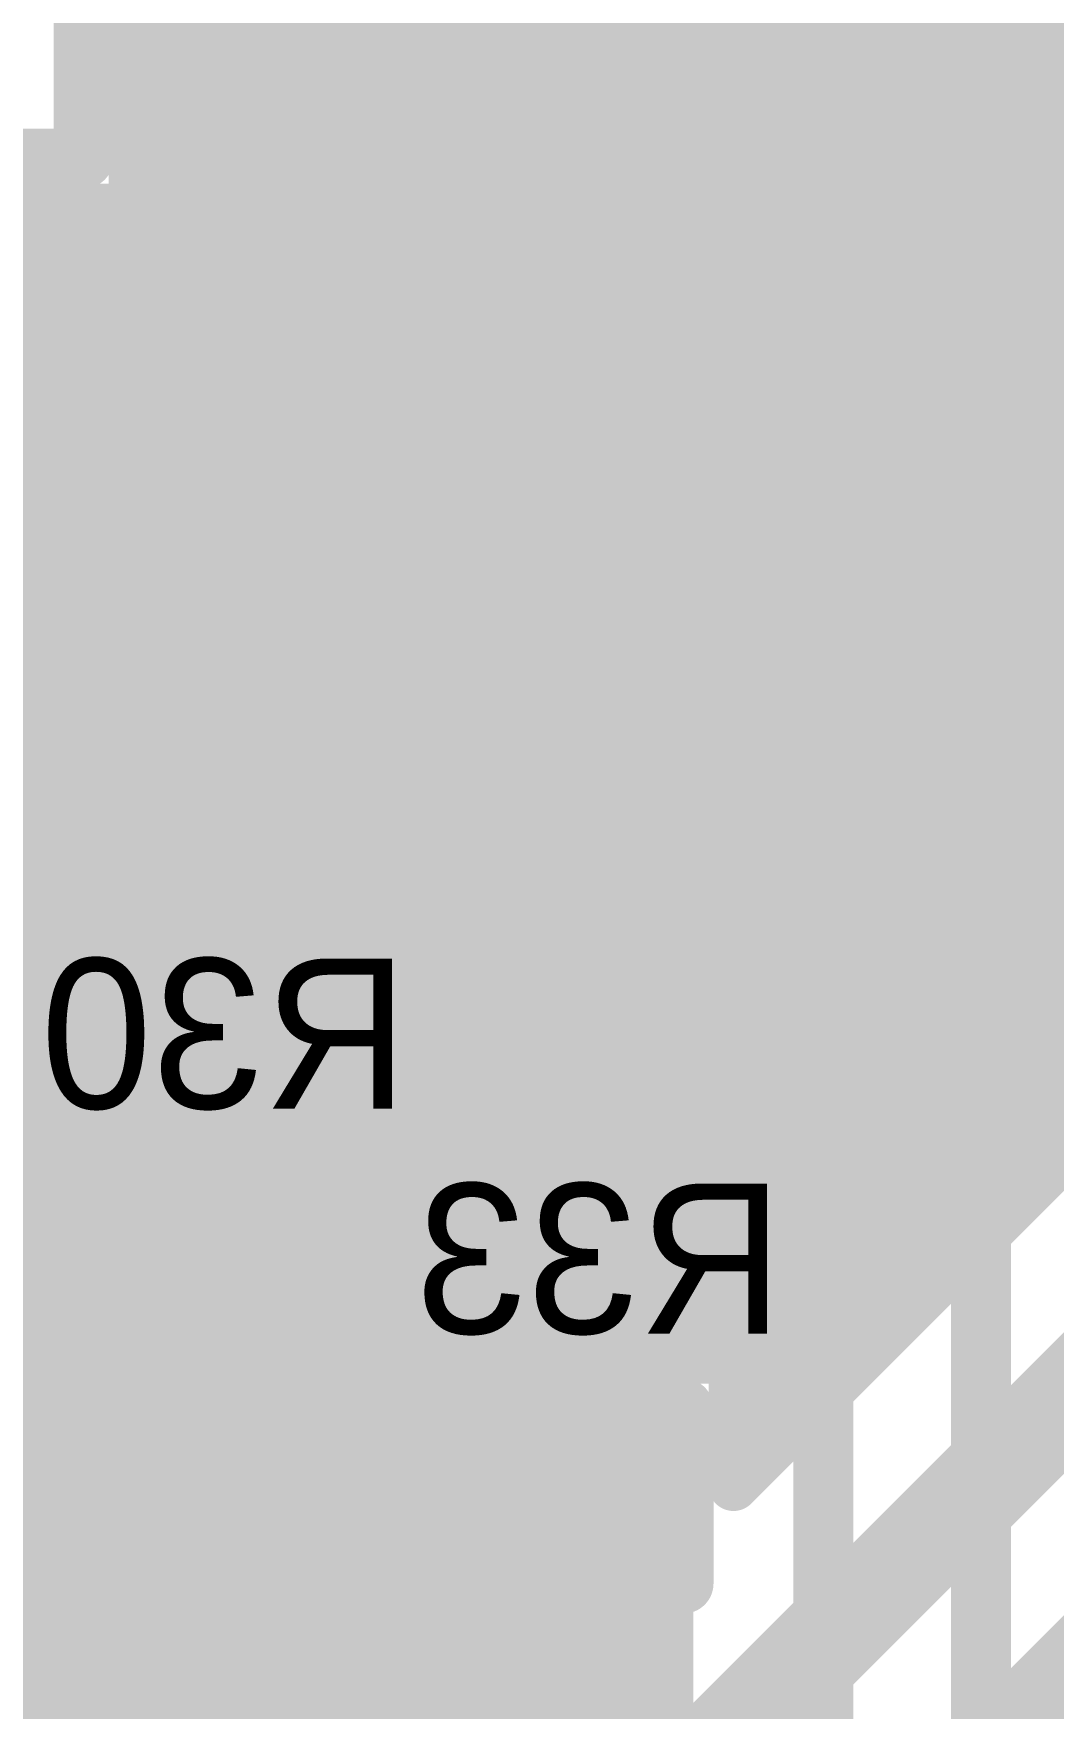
# Model space of a CAD drawing. Header units: millimetres. Extents: x 1.9 to 5.81, y 3 to 5.61.
# Drawn here: x 4.975 to 5.179, y 3.575 to 3.91 of the extents above; entities that cross this region are included whole.
import ezdxf

# ---------------------------------------------------------------- set-up
doc = ezdxf.new("R2010")
doc.units = ezdxf.units.MM
doc.header["$MEASUREMENT"] = 0
for name, color, linetype in [('BottomLayer', 5, 'Continuous'), ('BottomOverlay', 54, 'Continuous'), ('BottomPaste', 16, 'Continuous'), ('BottomSolder', 6, 'Continuous'), ('MultiLayer', 9, 'Continuous'), ('TopLayer', 1, 'Continuous'), ('TopOverlay', 2, 'Continuous'), ('TopPaste', 8, 'Continuous'), ('TopSolder', 216, 'Continuous')]:
    doc.layers.add(name, color=color, linetype=linetype)

msp = doc.modelspace()

# ---------------------------------------------------------------- linework, layer by layer
at = {"layer": 'BottomLayer'}
for points, const_width in [([(5.02, 3.726), (5.02, 3.99877)], 0.01), ([(5.03, 3.72559), (5.03, 3.99592)], 0.01), ([(5.04, 3.72213), (5.04, 3.995)], 0.01), ([(5.01, 3.726), (5.01, 3.99257)], 0.01), ([(5, 3.726), (5, 3.98257)], 0.01), ([(5.05, 3.71384), (5.05, 3.965)], 0.01), ([(5.06, 3.70384), (5.06, 3.965)], 0.01), ([(5.07, 3.69384), (5.07, 3.965)], 0.01), ([(5.08, 3.68384), (5.08, 3.965)], 0.01), ([(5.09, 3.67384), (5.09, 3.965)], 0.01), ([(5.1, 3.65781), (5.1, 3.965)], 0.01), ([(5.11, 3.645), (5.11, 3.965)], 0.01), ([(5.12, 3.6245), (5.12, 3.965)], 0.01), ([(5.13, 3.6345), (5.13, 3.965)], 0.01), ([(5.14, 3.6445), (5.14, 3.965)], 0.01), ([(5.15, 3.6545), (5.15, 3.9605)], 0.01), ([(5.16, 3.6645), (5.16, 3.9505)], 0.01), ([(5.17, 3.6745), (5.17, 3.9405)], 0.01), ([(4.995, 3.875), (4.995, 3.935)], 0.01), ([(5.18, 3.6845), (5.18, 3.9305)], 0.01), ([(4.995, 3.91), (5.20197, 3.91)], 0.01), ([(4.995, 3.9), (5.29438, 3.9)], 0.01), ([(4.995, 3.89), (5.63577, 3.89)], 0.01), ([(4.995, 3.88), (5.63815, 3.88)], 0.01), ([(4.96475, 3.86525), (4.9745, 3.875)], 0.01), ([(4.9745, 3.875), (4.995, 3.875)], 0.01), ([(4.98, 3.726), (4.98, 3.875)], 0.01), ([(4.99, 3.726), (4.99, 3.875)], 0.01), ([(4.9695, 3.87), (5.64234, 3.87)], 0.01), ([(4.97, 3.726), (4.97, 3.8705)], 0.01), ([(4.96387, 3.86), (5.64877, 3.86)], 0.01), ([(4.96031, 3.85), (5.65847, 3.85)], 0.01), ([(4.95354, 3.84), (5.675, 3.84)], 0.01), ([(4.94062, 3.83), (5.77, 3.83)], 0.01), ([(4.68031, 3.82), (5.77, 3.82)], 0.01), ([(4.68387, 3.81), (5.77, 3.81)], 0.01), ([(4.685, 3.8), (5.77, 3.8)], 0.01), ([(4.68387, 3.79), (5.77, 3.79)], 0.01), ([(4.68031, 3.78), (5.77, 3.78)], 0.01), ([(4.67354, 3.77), (5.77, 3.77)], 0.01), ([(4.66062, 3.76), (5.675, 3.76)], 0.01), ([(4.6395, 3.75), (5.65847, 3.75)], 0.01), ([(4.6295, 3.74), (5.64877, 3.74)], 0.01), ([(4.6195, 3.73), (5.22697, 3.73)], 0.01), ([(4.88, 3.726), (5.025, 3.726)], 0.01), ([(5.115, 3.6195), (5.22021, 3.72471)], 0.01), ([(5.04333, 3.72), (5.2155, 3.72)], 0.01), ([(5.04694, 3.7169), (5.0919, 3.67194)], 0.01), ([(5.05384, 3.71), (5.2055, 3.71)], 0.01), ([(4.995, 3.45), (5.245, 3.7)], 0.02), ([(5.06384, 3.7), (5.1955, 3.7)], 0.01), ([(4.88, 3.695), (5.025, 3.695)], 0.012), ([(5.025, 3.695), (5.07, 3.65)], 0.012), ([(5.07384, 3.69), (5.1855, 3.69)], 0.01), ([(5.08384, 3.68), (5.1755, 3.68)], 0.01), ([(5.09369, 3.67), (5.1655, 3.67)], 0.01), ([(4.89284, 3.664), (5.01216, 3.664)], 0.01), ([(4.97, 3.645), (4.97, 3.664)], 0.01), ([(4.98, 3.645), (4.98, 3.664)], 0.01), ([(4.99, 3.645), (4.99, 3.664)], 0.01), ([(5, 3.645), (5, 3.664)], 0.01), ([(5.01, 3.645), (5.01, 3.664)], 0.01), ([(5.01216, 3.664), (5.03116, 3.645)], 0.01), ([(5.115, 3.5205), (5.2595, 3.665)], 0.01), ([(4.88884, 3.66), (5.01616, 3.66)], 0.01), ([(5.09934, 3.66), (5.1555, 3.66)], 0.01), ([(5.02, 3.645), (5.02, 3.65616)], 0.01), ([(4.87884, 3.65), (5.02616, 3.65)], 0.01), ([(5.07, 3.61), (5.07, 3.65)], 0.012), ([(5.101, 3.65), (5.1455, 3.65)], 0.01), ([(5.101, 3.645), (5.101, 3.65)], 0.01), ([(4.955, 3.645), (4.975, 3.645)], 0.01), ([(4.955, 3.645), (4.975, 3.645)], 0.01), ([(4.975, 3.645), (5.025, 3.645)], 0.01), ([(5, 3.6), (5, 3.64)], 0.02), ([(5.025, 3.645), (5.03116, 3.645)], 0.01), ([(5.025, 3.645), (5.03116, 3.645)], 0.01), ([(5.101, 3.645), (5.115, 3.645)], 0.01), ([(5.115, 3.6195), (5.115, 3.645)], 0.01), ([(5.115, 3.64), (5.1355, 3.64)], 0.01), ([(5.115, 3.63), (5.1255, 3.63)], 0.01), ([(5.18, 3.351), (5.18, 3.5855)], 0.01), ([(5.1745, 3.58), (5.2539, 3.58)], 0.01), ([(5.17, 3.351), (5.17, 3.5755)], 0.01)]:
    msp.add_lwpolyline(points, dxfattribs=dict(at, const_width=const_width))
for points, const_width in [([(4.9925, 3.91, 1), (4.9975, 3.91, 1)], 0.005), ([(4.9925, 3.9, 1), (4.9975, 3.9, 1)], 0.005), ([(4.9925, 3.89, 1), (4.9975, 3.89, 1)], 0.005), ([(4.9925, 3.88, 1), (4.9975, 3.88, 1)], 0.005), ([(4.972, 3.875, 1), (4.977, 3.875, 1)], 0.005), ([(4.972, 3.875, 1), (4.977, 3.875, 1)], 0.005), ([(4.9775, 3.875, 1), (4.9825, 3.875, 1)], 0.005), ([(4.9875, 3.875, 1), (4.9925, 3.875, 1)], 0.005), ([(4.9925, 3.875, 1), (4.9975, 3.875, 1)], 0.005), ([(4.9925, 3.875, 1), (4.9975, 3.875, 1)], 0.005), ([(4.9675, 3.8705, 1), (4.9725, 3.8705, 1)], 0.005), ([(4.9675, 3.726, 1), (4.9725, 3.726, 1)], 0.005), ([(4.9775, 3.726, 1), (4.9825, 3.726, 1)], 0.005), ([(4.9875, 3.726, 1), (4.9925, 3.726, 1)], 0.005), ([(4.9975, 3.726, 1), (5.0025, 3.726, 1)], 0.005), ([(5.0075, 3.726, 1), (5.0125, 3.726, 1)], 0.005), ([(5.0175, 3.726, 1), (5.0225, 3.726, 1)], 0.005), ([(5.0225, 3.726, 1), (5.0275, 3.726, 1)], 0.005), ([(5.0225, 3.726, 1), (5.0275, 3.726, 1)], 0.005), ([(5.0225, 3.726, 1), (5.0275, 3.726, 1)], 0.005), ([(5.0275, 3.72559, 1), (5.0325, 3.72559, 1)], 0.005), ([(5.0375, 3.72213, 1), (5.0425, 3.72213, 1)], 0.005), ([(5.04083, 3.72, 1), (5.04583, 3.72, 1)], 0.005), ([(5.04442, 3.71692, 1), (5.04942, 3.71692, 1)], 0.005), ([(5.04444, 3.7169, 1), (5.04944, 3.7169, 1)], 0.005), ([(5.04444, 3.7169, 1), (5.04944, 3.7169, 1)], 0.005), ([(5.0475, 3.71384, 1), (5.0525, 3.71384, 1)], 0.005), ([(5.05134, 3.71, 1), (5.05634, 3.71, 1)], 0.005), ([(5.0575, 3.70384, 1), (5.0625, 3.70384, 1)], 0.005), ([(5.06134, 3.7, 1), (5.06634, 3.7, 1)], 0.005), ([(5.022, 3.695, 1), (5.028, 3.695, 1)], 0.006), ([(5.022, 3.695, 1), (5.028, 3.695, 1)], 0.006), ([(5.0675, 3.69384, 1), (5.0725, 3.69384, 1)], 0.005), ([(5.07134, 3.69, 1), (5.07634, 3.69, 1)], 0.005), ([(5.0775, 3.68384, 1), (5.0825, 3.68384, 1)], 0.005), ([(5.1775, 3.6845, 1), (5.1825, 3.6845, 1)], 0.005), ([(5.08134, 3.68, 1), (5.08634, 3.68, 1)], 0.005), ([(5.173, 3.68, 1), (5.178, 3.68, 1)], 0.005), ([(5.0875, 3.67384, 1), (5.0925, 3.67384, 1)], 0.005), ([(5.1675, 3.6745, 1), (5.1725, 3.6745, 1)], 0.005), ([(5.0894, 3.67194, 1), (5.0944, 3.67194, 1)], 0.005), ([(5.0894, 3.67194, 1), (5.0944, 3.67194, 1)], 0.005), ([(5.08942, 3.67192, 1), (5.09442, 3.67192, 1)], 0.005), ([(5.09119, 3.67, 1), (5.09619, 3.67, 1)], 0.005), ([(5.163, 3.67, 1), (5.168, 3.67, 1)], 0.005), ([(4.9675, 3.664, 1), (4.9725, 3.664, 1)], 0.005), ([(4.9775, 3.664, 1), (4.9825, 3.664, 1)], 0.005), ([(4.99, 3.65, 1), (5.01, 3.65, 1)], 0.02), ([(4.9875, 3.664, 1), (4.9925, 3.664, 1)], 0.005), ([(4.9975, 3.664, 1), (5.0025, 3.664, 1)], 0.005), ([(5.0075, 3.664, 1), (5.0125, 3.664, 1)], 0.005), ([(5.00966, 3.664, 1), (5.01466, 3.664, 1)], 0.005), ([(5.00966, 3.664, 1), (5.01466, 3.664, 1)], 0.005), ([(5.1575, 3.6645, 1), (5.1625, 3.6645, 1)], 0.005), ([(5.01366, 3.66, 1), (5.01866, 3.66, 1)], 0.005), ([(5.09684, 3.66, 1), (5.10184, 3.66, 1)], 0.005), ([(5.153, 3.66, 1), (5.158, 3.66, 1)], 0.005), ([(5.0975, 3.65781, 1), (5.1025, 3.65781, 1)], 0.005), ([(5.0175, 3.65616, 1), (5.0225, 3.65616, 1)], 0.005), ([(5.1475, 3.6545, 1), (5.1525, 3.6545, 1)], 0.005), ([(5.02366, 3.65, 1), (5.02866, 3.65, 1)], 0.005), ([(5.067, 3.65, 1), (5.073, 3.65, 1)], 0.006), ([(5.067, 3.65, 1), (5.073, 3.65, 1)], 0.006), ([(5.0985, 3.65, 1), (5.1035, 3.65, 1)], 0.005), ([(5.0985, 3.65, 1), (5.1035, 3.65, 1)], 0.005), ([(5.0985, 3.65, 1), (5.1035, 3.65, 1)], 0.005), ([(5.0985, 3.65, 1), (5.1035, 3.65, 1)], 0.005), ([(5.143, 3.65, 1), (5.148, 3.65, 1)], 0.005), ([(4.9675, 3.645, 1), (4.9725, 3.645, 1)], 0.005), ([(4.9725, 3.645, 1), (4.9775, 3.645, 1)], 0.005), ([(4.9725, 3.645, 1), (4.9775, 3.645, 1)], 0.005), ([(4.9725, 3.645, 1), (4.9775, 3.645, 1)], 0.005), ([(4.9775, 3.645, 1), (4.9825, 3.645, 1)], 0.005), ([(4.9875, 3.645, 1), (4.9925, 3.645, 1)], 0.005), ([(4.995, 3.64, 1), (5.005, 3.64, 1)], 0.01), ([(4.9975, 3.645, 1), (5.0025, 3.645, 1)], 0.005), ([(5.0075, 3.645, 1), (5.0125, 3.645, 1)], 0.005), ([(5.0175, 3.645, 1), (5.0225, 3.645, 1)], 0.005), ([(5.0225, 3.645, 1), (5.0275, 3.645, 1)], 0.005), ([(5.0225, 3.645, 1), (5.0275, 3.645, 1)], 0.005), ([(5.0225, 3.645, 1), (5.0275, 3.645, 1)], 0.005), ([(5.02866, 3.645, 1), (5.03366, 3.645, 1)], 0.005), ([(5.02866, 3.645, 1), (5.03366, 3.645, 1)], 0.005), ([(5.02866, 3.645, 1), (5.03366, 3.645, 1)], 0.005), ([(5.0985, 3.645, 1), (5.1035, 3.645, 1)], 0.005), ([(5.0985, 3.645, 1), (5.1035, 3.645, 1)], 0.005), ([(5.1075, 3.645, 1), (5.1125, 3.645, 1)], 0.005), ([(5.1125, 3.645, 1), (5.1175, 3.645, 1)], 0.005), ([(5.1125, 3.645, 1), (5.1175, 3.645, 1)], 0.005), ([(5.1375, 3.6445, 1), (5.1425, 3.6445, 1)], 0.005), ([(5.1125, 3.64, 1), (5.1175, 3.64, 1)], 0.005), ([(5.133, 3.64, 1), (5.138, 3.64, 1)], 0.005), ([(5.1275, 3.6345, 1), (5.1325, 3.6345, 1)], 0.005), ([(5.1125, 3.63, 1), (5.1175, 3.63, 1)], 0.005), ([(5.123, 3.63, 1), (5.128, 3.63, 1)], 0.005), ([(5.1175, 3.6245, 1), (5.1225, 3.6245, 1)], 0.005), ([(5.1125, 3.6195, 1), (5.1175, 3.6195, 1)], 0.005), ([(5.1125, 3.6195, 1), (5.1175, 3.6195, 1)], 0.005), ([(5.067, 3.61, 1), (5.073, 3.61, 1)], 0.006), ([(4.995, 3.6, 1), (5.005, 3.6, 1)], 0.01), ([(5.1775, 3.5855, 1), (5.1825, 3.5855, 1)], 0.005), ([(5.172, 3.58, 1), (5.177, 3.58, 1)], 0.005), ([(5.1675, 3.5755, 1), (5.1725, 3.5755, 1)], 0.005)]:
    msp.add_lwpolyline(points, format="xyb", close=True, dxfattribs=dict(at, const_width=const_width))
at = {"layer": 'BottomLayer', "const_width": 0.01}
for points in [[(5.025, 3.726, -0.199163), (5.04694, 3.7169)], [(5.025, 3.726, -0.198912), (5.04692, 3.71692)], [(5.0919, 3.67194, -0.199163), (5.101, 3.65)], [(5.09192, 3.67192, -0.198912), (5.101, 3.65)]]:
    msp.add_lwpolyline(points, format="xyb", dxfattribs=at)
at = {"layer": 'BottomLayer'}
for points in [[(4.98, 3.62), (4.98, 3.58), (5.02, 3.62), (5.02, 3.58)], [(5.05, 3.62), (5.05, 3.58), (5.09, 3.62), (5.09, 3.58)]]:
    msp.add_solid(points, dxfattribs=at)
at = {"layer": 'BottomOverlay', "const_width": 0.012}
for points in [[(4.985, 3.885), (4.985, 3.92)], [(4.915, 3.885), (4.985, 3.885)], [(4.965, 3.635), (5.035, 3.635)], [(5.035, 3.6), (5.035, 3.635)], [(5.035, 3.635), (5.105, 3.635)], [(5.035, 3.6), (5.035, 3.635)], [(5.105, 3.6), (5.105, 3.635)]]:
    msp.add_lwpolyline(points, dxfattribs=at)
at = {"layer": 'BottomOverlay', "const_width": 0.006}
for points in [[(4.982, 3.885, 1), (4.988, 3.885, 1)], [(4.982, 3.885, 1), (4.988, 3.885, 1)], [(5.032, 3.635, 1), (5.038, 3.635, 1)], [(5.032, 3.635, 1), (5.038, 3.635, 1)], [(5.032, 3.635, 1), (5.038, 3.635, 1)], [(5.032, 3.635, 1), (5.038, 3.635, 1)], [(5.102, 3.635, 1), (5.108, 3.635, 1)], [(5.102, 3.635, 1), (5.108, 3.635, 1)], [(5.032, 3.6, 1), (5.038, 3.6, 1)], [(5.032, 3.6, 1), (5.038, 3.6, 1)], [(5.102, 3.6, 1), (5.108, 3.6, 1)]]:
    msp.add_lwpolyline(points, format="xyb", close=True, dxfattribs=at)
at = {"layer": 'BottomPaste'}
for points in [[(4.98, 3.62), (4.98, 3.58), (5.02, 3.62), (5.02, 3.58)], [(4.98, 3.62), (4.98, 3.58), (5.02, 3.62), (5.02, 3.58)], [(5.05, 3.62), (5.05, 3.58), (5.09, 3.62), (5.09, 3.58)], [(5.05, 3.62), (5.05, 3.58), (5.09, 3.62), (5.09, 3.58)]]:
    msp.add_solid(points, dxfattribs=at)
at = {"layer": 'BottomSolder', "const_width": 0.024}
msp.add_lwpolyline([(4.988, 3.65, 1), (5.012, 3.65, 1)], format="xyb", close=True, dxfattribs=at)
msp.add_lwpolyline([(4.988, 3.65, 1), (5.012, 3.65, 1)], format="xyb", close=True, dxfattribs=at)
at = {"layer": 'BottomSolder'}
for points in [[(4.976, 3.624), (4.976, 3.576), (5.024, 3.624), (5.024, 3.576)], [(4.976, 3.624), (4.976, 3.576), (5.024, 3.624), (5.024, 3.576)], [(5.046, 3.624), (5.046, 3.576), (5.094, 3.624), (5.094, 3.576)], [(5.046, 3.624), (5.046, 3.576), (5.094, 3.624), (5.094, 3.576)]]:
    msp.add_solid(points, dxfattribs=at)
at = {"layer": 'MultiLayer', "const_width": 0.02}
msp.add_lwpolyline([(4.99, 3.65, 1), (5.01, 3.65, 1)], format="xyb", close=True, dxfattribs=at)
at = {"layer": 'TopLayer'}
for points, const_width in [([(5.07, 3.88), (5.07, 3.94)], 0.012), ([(5.1015, 3.88), (5.102, 3.9205)], 0.012), ([(5.07, 3.895), (5.07, 3.865)], 0.02), ([(5.1015, 3.897), (5.1015, 3.863)], 0.016), ([(5.13299, 3.897), (5.13299, 3.863)], 0.016), ([(5.16449, 3.895), (5.16449, 3.865)], 0.02), ([(5.13299, 3.88), (5.44, 3.88)], 0.02), ([(5.07, 3.79), (5.15, 3.87)], 0.012), ([(5.1015, 3.817), (5.1015, 3.783)], 0.016), ([(5.13299, 3.817), (5.13299, 3.783)], 0.016), ([(5.16449, 3.815), (5.16449, 3.785)], 0.02), ([(4.92, 3.8), (5.09, 3.8)], 0.04), ([(5.13299, 3.35299), (5.13299, 3.8)], 0.012), ([(5.16449, 3.28949), (5.16449, 3.8)], 0.012), ([(4.965, 3.755), (5.035, 3.755)], 0.01), ([(4.97, 3.335), (4.97, 3.755)], 0.01), ([(4.98, 3.335), (4.98, 3.755)], 0.01), ([(4.99, 3.335), (4.99, 3.755)], 0.01), ([(5, 3.335), (5, 3.755)], 0.01), ([(5.01, 3.335), (5.01, 3.755)], 0.01), ([(5.02, 3.335), (5.02, 3.755)], 0.01), ([(5.03, 3.335), (5.03, 3.755)], 0.01), ([(5.035, 3.75), (5.035, 3.755)], 0.01), ([(4.965, 3.75), (5.035, 3.75)], 0.01), ([(5.035, 3.75), (5.10199, 3.75)], 0.01), ([(5.035, 3.75), (5.1015, 3.75)], 0.01), ([(5.04, 3.335), (5.04, 3.75)], 0.01), ([(5.05, 3.335), (5.05, 3.75)], 0.01), ([(5.06, 3.335), (5.06, 3.75)], 0.01), ([(5.07, 3.335), (5.07, 3.75)], 0.01), ([(5.08, 3.34384), (5.08, 3.75)], 0.01), ([(5.09, 3.35384), (5.09, 3.75)], 0.01), ([(5.1, 3.36384), (5.1, 3.75)], 0.01), ([(5.10199, 3.36583), (5.10199, 3.75)], 0.01), ([(4.965, 3.74), (5.10199, 3.74)], 0.01), ([(4.965, 3.73), (5.10199, 3.73)], 0.01), ([(4.965, 3.72), (5.10199, 3.72)], 0.01), ([(4.965, 3.71), (5.10199, 3.71)], 0.01), ([(4.965, 3.7), (5.10199, 3.7)], 0.01), ([(4.82, 3.69), (5.10199, 3.69)], 0.01), ([(4.5195, 3.68), (5.10199, 3.68)], 0.01), ([(4.50972, 3.67), (5.10199, 3.67)], 0.01), ([(4.50743, 3.66), (5.10199, 3.66)], 0.01), ([(4.50242, 3.65), (5.10199, 3.65)], 0.01), ([(4.49328, 3.64), (5.10199, 3.64)], 0.01), ([(4.465, 3.63), (5.10199, 3.63)], 0.01), ([(4.45, 3.62), (5.10199, 3.62)], 0.01), ([(4.45, 3.61), (5.10199, 3.61)], 0.01), ([(4.45, 3.6), (5.10199, 3.6)], 0.01), ([(4.45, 3.59), (5.10199, 3.59)], 0.01), ([(4.45, 3.58), (5.10199, 3.58)], 0.01)]:
    msp.add_lwpolyline(points, dxfattribs=dict(at, const_width=const_width))
for points, const_width in [([(5.065, 3.895, 1), (5.075, 3.895, 1)], 0.01), ([(5.0975, 3.897, 1), (5.1055, 3.897, 1)], 0.008), ([(5.12899, 3.897, 1), (5.13699, 3.897, 1)], 0.008), ([(5.15949, 3.895, 1), (5.16949, 3.895, 1)], 0.01), ([(5.12799, 3.88, 1), (5.13799, 3.88, 1)], 0.01), ([(5.067, 3.88, 1), (5.073, 3.88, 1)], 0.006), ([(5.0985, 3.88, 1), (5.1045, 3.88, 1)], 0.006), ([(5.147, 3.87, 1), (5.153, 3.87, 1)], 0.006), ([(5.065, 3.865, 1), (5.075, 3.865, 1)], 0.01), ([(5.15949, 3.865, 1), (5.16949, 3.865, 1)], 0.01), ([(5.0975, 3.863, 1), (5.1055, 3.863, 1)], 0.008), ([(5.12899, 3.863, 1), (5.13699, 3.863, 1)], 0.008), ([(5.0975, 3.817, 1), (5.1055, 3.817, 1)], 0.008), ([(5.12899, 3.817, 1), (5.13699, 3.817, 1)], 0.008), ([(5.15949, 3.815, 1), (5.16949, 3.815, 1)], 0.01), ([(5.08, 3.8, 1), (5.1, 3.8, 1)], 0.02), ([(5.12999, 3.8, 1), (5.13599, 3.8, 1)], 0.006), ([(5.16149, 3.8, 1), (5.16749, 3.8, 1)], 0.006), ([(5.067, 3.79, 1), (5.073, 3.79, 1)], 0.006), ([(5.15949, 3.785, 1), (5.16949, 3.785, 1)], 0.01), ([(5.0975, 3.783, 1), (5.1055, 3.783, 1)], 0.008), ([(5.12899, 3.783, 1), (5.13699, 3.783, 1)], 0.008), ([(4.9675, 3.755, 1), (4.9725, 3.755, 1)], 0.005), ([(4.9775, 3.755, 1), (4.9825, 3.755, 1)], 0.005), ([(4.9875, 3.755, 1), (4.9925, 3.755, 1)], 0.005), ([(4.9975, 3.755, 1), (5.0025, 3.755, 1)], 0.005), ([(5.0075, 3.755, 1), (5.0125, 3.755, 1)], 0.005), ([(5.0175, 3.755, 1), (5.0225, 3.755, 1)], 0.005), ([(5.0275, 3.755, 1), (5.0325, 3.755, 1)], 0.005), ([(5.0325, 3.755, 1), (5.0375, 3.755, 1)], 0.005), ([(5.0325, 3.755, 1), (5.0375, 3.755, 1)], 0.005), ([(5.0325, 3.75, 1), (5.0375, 3.75, 1)], 0.005), ([(5.0325, 3.75, 1), (5.0375, 3.75, 1)], 0.005), ([(5.0325, 3.75, 1), (5.0375, 3.75, 1)], 0.005), ([(5.0325, 3.75, 1), (5.0375, 3.75, 1)], 0.005), ([(5.0375, 3.75, 1), (5.0425, 3.75, 1)], 0.005), ([(5.0475, 3.75, 1), (5.0525, 3.75, 1)], 0.005), ([(5.0575, 3.75, 1), (5.0625, 3.75, 1)], 0.005), ([(5.0675, 3.75, 1), (5.0725, 3.75, 1)], 0.005), ([(5.0775, 3.75, 1), (5.0825, 3.75, 1)], 0.005), ([(5.0875, 3.75, 1), (5.0925, 3.75, 1)], 0.005), ([(5.0975, 3.75, 1), (5.1025, 3.75, 1)], 0.005), ([(5.099, 3.75, 1), (5.104, 3.75, 1)], 0.005), ([(5.09949, 3.75, 1), (5.10449, 3.75, 1)], 0.005), ([(5.09949, 3.75, 1), (5.10449, 3.75, 1)], 0.005), ([(5.09949, 3.74, 1), (5.10449, 3.74, 1)], 0.005), ([(5.09949, 3.73, 1), (5.10449, 3.73, 1)], 0.005), ([(5.09949, 3.72, 1), (5.10449, 3.72, 1)], 0.005), ([(5.09949, 3.71, 1), (5.10449, 3.71, 1)], 0.005), ([(5.09949, 3.7, 1), (5.10449, 3.7, 1)], 0.005), ([(5.09949, 3.69, 1), (5.10449, 3.69, 1)], 0.005), ([(5.09949, 3.68, 1), (5.10449, 3.68, 1)], 0.005), ([(5.09949, 3.67, 1), (5.10449, 3.67, 1)], 0.005), ([(4.99, 3.65, 1), (5.01, 3.65, 1)], 0.02), ([(5.09949, 3.66, 1), (5.10449, 3.66, 1)], 0.005), ([(5.09949, 3.65, 1), (5.10449, 3.65, 1)], 0.005), ([(5.09949, 3.64, 1), (5.10449, 3.64, 1)], 0.005), ([(5.09949, 3.63, 1), (5.10449, 3.63, 1)], 0.005), ([(5.09949, 3.62, 1), (5.10449, 3.62, 1)], 0.005), ([(5.09949, 3.61, 1), (5.10449, 3.61, 1)], 0.005), ([(5.09949, 3.6, 1), (5.10449, 3.6, 1)], 0.005), ([(5.09949, 3.59, 1), (5.10449, 3.59, 1)], 0.005), ([(5.09949, 3.58, 1), (5.10449, 3.58, 1)], 0.005)]:
    msp.add_lwpolyline(points, format="xyb", close=True, dxfattribs=dict(at, const_width=const_width))
msp.add_solid([(5.08, 3.775), (5.08, 3.825), (5.06, 3.775), (5.06, 3.825)], dxfattribs=at)
at = {"layer": 'TopOverlay', "const_width": 0.01}
for points in [[(5.05, 3.76), (5.05, 3.92)], [(5.05, 3.76), (5.185, 3.76)]]:
    msp.add_lwpolyline(points, dxfattribs=at)
at = {"layer": 'TopOverlay', "const_width": 0.005}
msp.add_lwpolyline([(5.0475, 3.76, 1), (5.0525, 3.76, 1)], format="xyb", close=True, dxfattribs=at)
msp.add_lwpolyline([(5.0475, 3.76, 1), (5.0525, 3.76, 1)], format="xyb", close=True, dxfattribs=at)
at = {"layer": 'TopPaste'}
for points, const_width in [([(5.07, 3.895), (5.07, 3.865)], 0.02), ([(5.07, 3.895), (5.07, 3.865)], 0.02), ([(5.1015, 3.897), (5.1015, 3.863)], 0.016), ([(5.1015, 3.897), (5.1015, 3.863)], 0.016), ([(5.13299, 3.897), (5.13299, 3.863)], 0.016), ([(5.13299, 3.897), (5.13299, 3.863)], 0.016), ([(5.16449, 3.895), (5.16449, 3.865)], 0.02), ([(5.16449, 3.895), (5.16449, 3.865)], 0.02), ([(5.1015, 3.817), (5.1015, 3.783)], 0.016), ([(5.1015, 3.817), (5.1015, 3.783)], 0.016), ([(5.13299, 3.817), (5.13299, 3.783)], 0.016), ([(5.13299, 3.817), (5.13299, 3.783)], 0.016), ([(5.16449, 3.815), (5.16449, 3.785)], 0.02), ([(5.16449, 3.815), (5.16449, 3.785)], 0.02)]:
    msp.add_lwpolyline(points, dxfattribs=dict(at, const_width=const_width))
for points, const_width in [([(5.065, 3.895, 1), (5.075, 3.895, 1)], 0.01), ([(5.065, 3.895, 1), (5.075, 3.895, 1)], 0.01), ([(5.0975, 3.897, 1), (5.1055, 3.897, 1)], 0.008), ([(5.0975, 3.897, 1), (5.1055, 3.897, 1)], 0.008), ([(5.12899, 3.897, 1), (5.13699, 3.897, 1)], 0.008), ([(5.12899, 3.897, 1), (5.13699, 3.897, 1)], 0.008), ([(5.15949, 3.895, 1), (5.16949, 3.895, 1)], 0.01), ([(5.15949, 3.895, 1), (5.16949, 3.895, 1)], 0.01), ([(5.065, 3.865, 1), (5.075, 3.865, 1)], 0.01), ([(5.065, 3.865, 1), (5.075, 3.865, 1)], 0.01), ([(5.15949, 3.865, 1), (5.16949, 3.865, 1)], 0.01), ([(5.15949, 3.865, 1), (5.16949, 3.865, 1)], 0.01), ([(5.0975, 3.863, 1), (5.1055, 3.863, 1)], 0.008), ([(5.0975, 3.863, 1), (5.1055, 3.863, 1)], 0.008), ([(5.12899, 3.863, 1), (5.13699, 3.863, 1)], 0.008), ([(5.12899, 3.863, 1), (5.13699, 3.863, 1)], 0.008), ([(5.0975, 3.817, 1), (5.1055, 3.817, 1)], 0.008), ([(5.0975, 3.817, 1), (5.1055, 3.817, 1)], 0.008), ([(5.12899, 3.817, 1), (5.13699, 3.817, 1)], 0.008), ([(5.12899, 3.817, 1), (5.13699, 3.817, 1)], 0.008), ([(5.15949, 3.815, 1), (5.16949, 3.815, 1)], 0.01), ([(5.15949, 3.815, 1), (5.16949, 3.815, 1)], 0.01), ([(5.15949, 3.785, 1), (5.16949, 3.785, 1)], 0.01), ([(5.15949, 3.785, 1), (5.16949, 3.785, 1)], 0.01), ([(5.0975, 3.783, 1), (5.1055, 3.783, 1)], 0.008), ([(5.0975, 3.783, 1), (5.1055, 3.783, 1)], 0.008), ([(5.12899, 3.783, 1), (5.13699, 3.783, 1)], 0.008), ([(5.12899, 3.783, 1), (5.13699, 3.783, 1)], 0.008)]:
    msp.add_lwpolyline(points, format="xyb", close=True, dxfattribs=dict(at, const_width=const_width))
msp.add_solid([(5.08, 3.775), (5.08, 3.825), (5.06, 3.775), (5.06, 3.825)], dxfattribs=at)
msp.add_solid([(5.08, 3.775), (5.08, 3.825), (5.06, 3.775), (5.06, 3.825)], dxfattribs=at)
at = {"layer": 'TopSolder'}
for points, const_width in [([(5.07, 3.895), (5.07, 3.865)], 0.028), ([(5.07, 3.895), (5.07, 3.865)], 0.028), ([(5.1015, 3.897), (5.1015, 3.863)], 0.024), ([(5.1015, 3.897), (5.1015, 3.863)], 0.024), ([(5.13299, 3.897), (5.13299, 3.863)], 0.024), ([(5.13299, 3.897), (5.13299, 3.863)], 0.024), ([(5.16449, 3.895), (5.16449, 3.865)], 0.028), ([(5.16449, 3.895), (5.16449, 3.865)], 0.028), ([(5.1015, 3.817), (5.1015, 3.783)], 0.024), ([(5.1015, 3.817), (5.1015, 3.783)], 0.024), ([(5.13299, 3.817), (5.13299, 3.783)], 0.024), ([(5.13299, 3.817), (5.13299, 3.783)], 0.024), ([(5.16449, 3.815), (5.16449, 3.785)], 0.028), ([(5.16449, 3.815), (5.16449, 3.785)], 0.028)]:
    msp.add_lwpolyline(points, dxfattribs=dict(at, const_width=const_width))
for points, const_width in [([(5.063, 3.895, 1), (5.077, 3.895, 1)], 0.014), ([(5.063, 3.895, 1), (5.077, 3.895, 1)], 0.014), ([(5.0955, 3.897, 1), (5.1075, 3.897, 1)], 0.012), ([(5.0955, 3.897, 1), (5.1075, 3.897, 1)], 0.012), ([(5.12699, 3.897, 1), (5.13899, 3.897, 1)], 0.012), ([(5.12699, 3.897, 1), (5.13899, 3.897, 1)], 0.012), ([(5.15749, 3.895, 1), (5.17149, 3.895, 1)], 0.014), ([(5.15749, 3.895, 1), (5.17149, 3.895, 1)], 0.014), ([(5.063, 3.865, 1), (5.077, 3.865, 1)], 0.014), ([(5.063, 3.865, 1), (5.077, 3.865, 1)], 0.014), ([(5.15749, 3.865, 1), (5.17149, 3.865, 1)], 0.014), ([(5.15749, 3.865, 1), (5.17149, 3.865, 1)], 0.014), ([(5.0955, 3.863, 1), (5.1075, 3.863, 1)], 0.012), ([(5.0955, 3.863, 1), (5.1075, 3.863, 1)], 0.012), ([(5.12699, 3.863, 1), (5.13899, 3.863, 1)], 0.012), ([(5.12699, 3.863, 1), (5.13899, 3.863, 1)], 0.012), ([(5.0955, 3.817, 1), (5.1075, 3.817, 1)], 0.012), ([(5.0955, 3.817, 1), (5.1075, 3.817, 1)], 0.012), ([(5.12699, 3.817, 1), (5.13899, 3.817, 1)], 0.012), ([(5.12699, 3.817, 1), (5.13899, 3.817, 1)], 0.012), ([(5.15749, 3.815, 1), (5.17149, 3.815, 1)], 0.014), ([(5.15749, 3.815, 1), (5.17149, 3.815, 1)], 0.014), ([(5.15749, 3.785, 1), (5.17149, 3.785, 1)], 0.014), ([(5.15749, 3.785, 1), (5.17149, 3.785, 1)], 0.014), ([(5.0955, 3.783, 1), (5.1075, 3.783, 1)], 0.012), ([(5.0955, 3.783, 1), (5.1075, 3.783, 1)], 0.012), ([(5.12699, 3.783, 1), (5.13899, 3.783, 1)], 0.012), ([(5.12699, 3.783, 1), (5.13899, 3.783, 1)], 0.012), ([(4.988, 3.65, 1), (5.012, 3.65, 1)], 0.024), ([(4.988, 3.65, 1), (5.012, 3.65, 1)], 0.024)]:
    msp.add_lwpolyline(points, format="xyb", close=True, dxfattribs=dict(at, const_width=const_width))
msp.add_solid([(5.084, 3.771), (5.084, 3.829), (5.056, 3.771), (5.056, 3.829)], dxfattribs=at)
msp.add_solid([(5.084, 3.771), (5.084, 3.829), (5.056, 3.771), (5.056, 3.829)], dxfattribs=at)

# ---------------------------------------------------------------- texts
at = {"layer": 'BottomOverlay', "text_generation_flag": 2}
for s, p in [('R30', (5.05, 3.695)), ('R33', (5.125, 3.65))]:
    msp.add_text(s, height=0.03, rotation=360, dxfattribs=at).set_placement(p)

doc.saveas('drawing.dxf')
